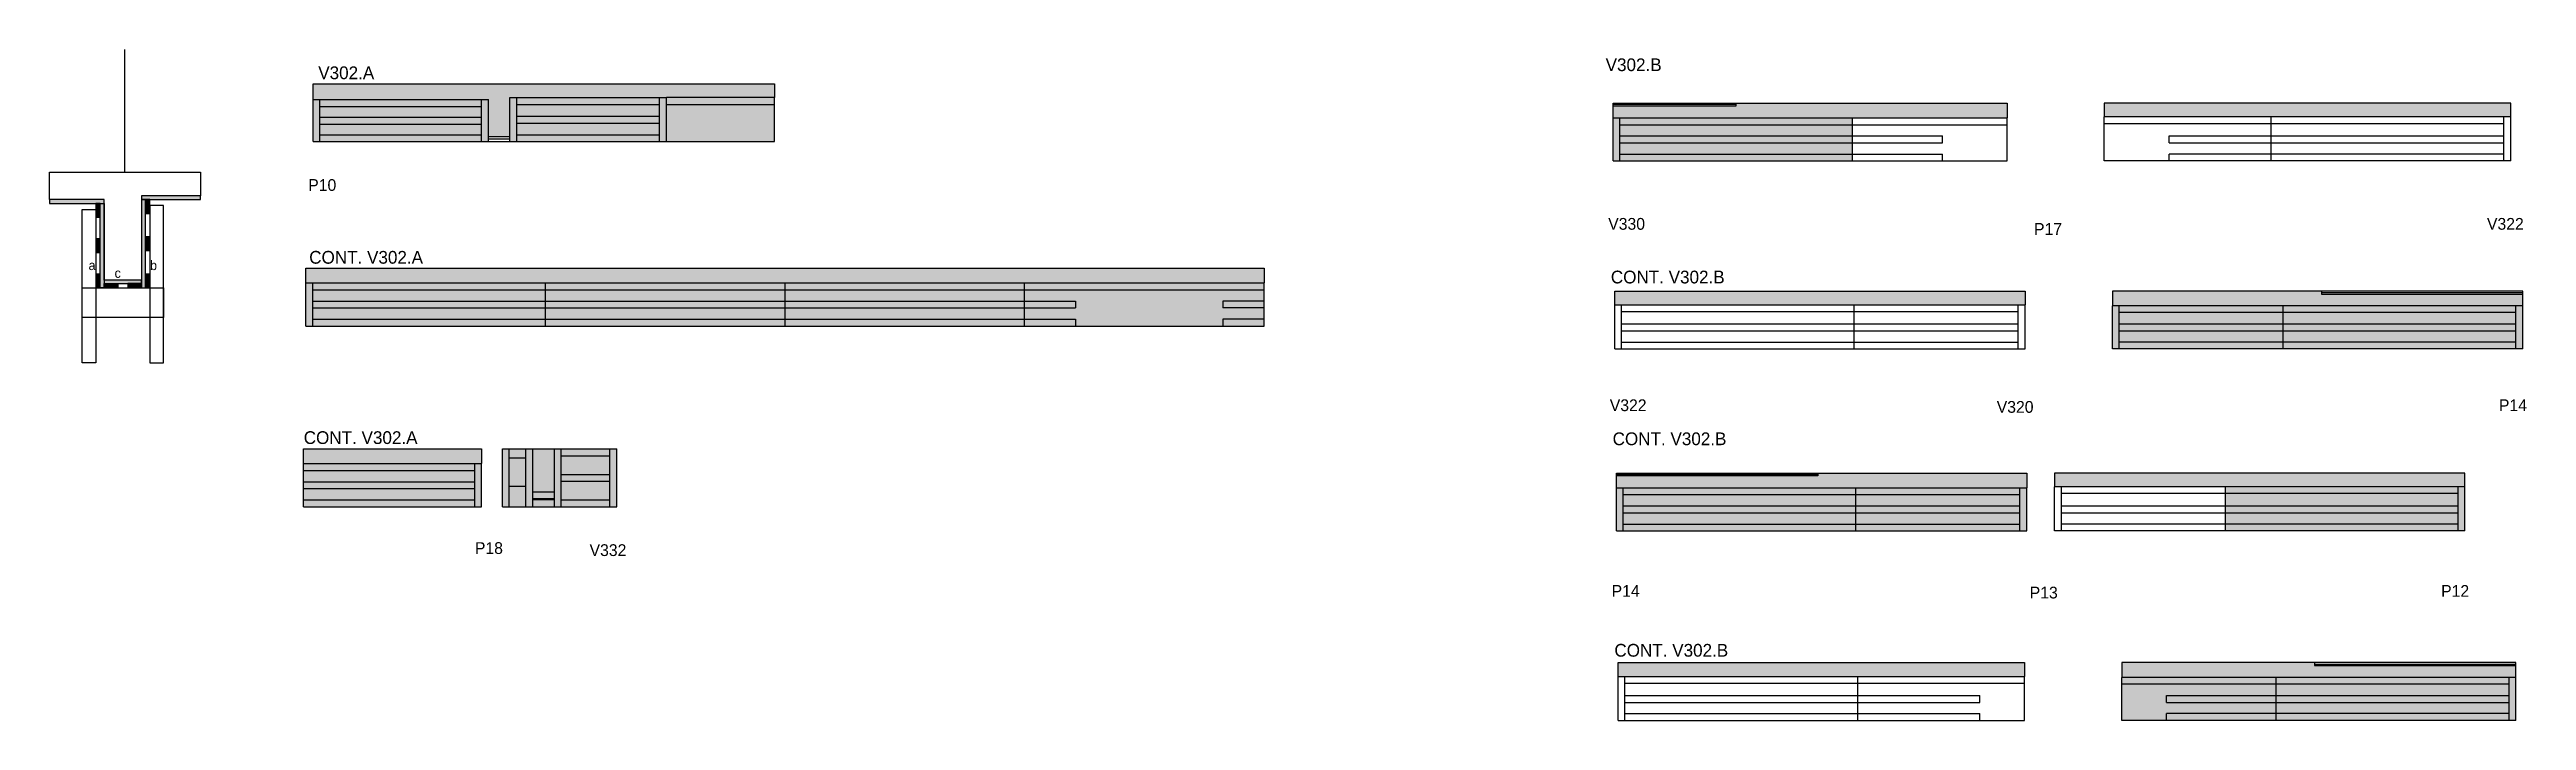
# Model space of a CAD drawing. Header units: metres. Extents: x 3625 to 6148, y 6490 to 7174.
import ezdxf

# ---------------------------------------------------------------- set-up
doc = ezdxf.new("R2010")
doc.units = ezdxf.units.M
for name, color, linetype in [('5', 7, 'Continuous'), ('CONCRETO', 7, 'Continuous'), ('COTA', 7, 'Continuous'), ('detalhes', 7, 'Continuous'), ('Hachura', 7, 'Continuous'), ('Madeira', 7, 'Continuous'), ('Painéis', 7, 'Continuous'), ('REAPROVEITAMENTO', 7, 'Continuous'), ('SARR_2.2x7', 7, 'Continuous'), ('SARR_3.5x7', 7, 'Continuous'), ('SARR_EDITAR', 7, 'Continuous'), ('Texto Seção', 7, 'Continuous')]:
    doc.layers.add(name, color=color, linetype=linetype)

msp = doc.modelspace()

# ---------------------------------------------------------------- hatches: boundary and pattern name
at = {"layer": 'COTA'}
h = msp.add_hatch(color=7, dxfattribs=at)
h.dxf.hatch_style = 1
h.paths.add_polyline_path([(4093.7, 7085.3), (4093.7, 7125.3), (4093.7, 7125.3), (4363.2, 7125.3), (4363.2, 7125.3), (4363.2, 7139.3), (4363.2, 7139.3), (3893.2, 7139.3), (3893.2, 7139.3), (3893.2, 7123.3), (3893.2, 7123.3), (4071.7, 7123.3), (4071.7, 7123.3), (4071.7, 7085.3), (4071.7, 7085.3), (4093.7, 7085.3)])
h = msp.add_hatch(color=7, dxfattribs=at)
h.dxf.hatch_style = 1
h.paths.add_polyline_path([(5619, 7104.6), (5619, 7119.6), (5619, 7119.6), (5342.5, 7119.6), (5342.5, 7119.6), (5342.5, 7116.6), (5342.5, 7116.6), (5217.5, 7116.6), (5217.5, 7116.6), (5217.5, 7104.6), (5217.5, 7104.6), (5619, 7104.6)])
h = msp.add_hatch(color=7, dxfattribs=at)
h.dxf.hatch_style = 1
h.paths.add_polyline_path([(5717.9, 7119.6), (5717.9, 7105.6), (5717.9, 7105.6), (6131.9, 7105.6), (6131.9, 7105.6), (6131.9, 7119.6), (6131.9, 7119.6), (5717.9, 7119.6)])
h = msp.add_hatch(color=7, dxfattribs=at)
h.dxf.hatch_style = 1
h.paths.add_polyline_path([(4861.9, 6936.3), (4861.9, 6951.3), (4861.9, 6951.3), (3885.9, 6951.3), (3885.9, 6951.3), (3885.9, 6936.3), (3885.9, 6936.3), (4861.9, 6936.3)])
h = msp.add_hatch(color=7, dxfattribs=at)
h.dxf.hatch_style = 1
h.paths.add_polyline_path([(5637.1, 6928), (5219.1, 6928), (5219.1, 6928), (5219.1, 6914), (5219.1, 6914), (5637.1, 6914), (5637.1, 6914), (5637.1, 6928)])
h = msp.add_hatch(color=7, dxfattribs=at)
h.dxf.hatch_style = 1
h.paths.add_polyline_path([(5939.1, 6925), (6144.1, 6925), (6144.1, 6925), (6144.1, 6913), (6144.1, 6913), (5726.1, 6913), (5726.1, 6913), (5726.1, 6928), (5726.1, 6928), (5939.1, 6928), (5939.1, 6928), (5939.1, 6925)])
h = msp.add_hatch(color=7, dxfattribs=at)
h.dxf.hatch_style = 1
h.paths.add_polyline_path([(3883.2, 6767.1), (3883.2, 6752.1), (3883.2, 6752.1), (4064.7, 6752.1), (4064.7, 6752.1), (4064.7, 6767.1), (4064.7, 6767.1), (3883.2, 6767.1)])
h = msp.add_hatch(color=7, dxfattribs=at)
h.dxf.hatch_style = 1
h.paths.add_polyline_path([(4139, 6723.1), (4139, 6767.1), (4139, 6767.1), (4117, 6767.1), (4117, 6767.1), (4117, 6723.1), (4117, 6723.1), (4139, 6723.1), (4139, 6723.1)])
h = msp.add_hatch(color=7, dxfattribs=at)
h.dxf.hatch_style = 1
h.paths.add_polyline_path([(5638.9, 6727.5), (5638.9, 6742.5), (5638.9, 6742.5), (5425.9, 6742.5), (5425.9, 6742.5), (5425.9, 6739.5), (5425.9, 6739.5), (5220.9, 6739.5), (5220.9, 6739.5), (5220.9, 6727.5), (5220.9, 6727.5), (5638.9, 6727.5)])
h = msp.add_hatch(color=7, dxfattribs=at)
h.dxf.hatch_style = 1
h.paths.add_polyline_path([(5667.2, 6742.5), (5667.2, 6728.5), (5667.2, 6728.5), (6085.2, 6728.5), (6085.2, 6728.5), (6085.2, 6742.5), (6085.2, 6742.5), (5962.7, 6742.5), (5962.7, 6742.5), (5667.2, 6742.5)])
h = msp.add_hatch(color=7, dxfattribs=at)
h.dxf.hatch_style = 1
h.paths.add_polyline_path([(5636.7, 6535.2), (5636.7, 6549.2), (5636.7, 6549.2), (5222.7, 6549.2), (5222.7, 6549.2), (5222.7, 6535.2), (5222.7, 6535.2), (5636.7, 6535.2)])
h = msp.add_hatch(color=7, dxfattribs=at)
h.dxf.hatch_style = 1
h.paths.add_polyline_path([(5735.6, 6549.2), (5735.6, 6534.2), (5735.6, 6534.2), (6137.1, 6534.2), (6137.1, 6534.2), (6137.1, 6546.2), (6137.1, 6546.2), (5932.1, 6546.2), (5932.1, 6546.2), (5932.1, 6549.2), (5932.1, 6549.2), (5735.6, 6549.2)])
at = {"layer": 'Hachura'}
h = msp.add_hatch(color=7, dxfattribs=at)
h.dxf.hatch_style = 1
h.paths.add_polyline_path([(3680.3, 7017.2), (3680.3, 7021.2), (3680.3, 7021.2), (3624.7, 7021.2), (3624.7, 7021.2), (3624.7, 7017.2), (3624.7, 7017.2), (3680.3, 7017.2)])
h = msp.add_hatch(color=7, dxfattribs=at)
h.dxf.hatch_style = 1
h.paths.add_polyline_path([(3671.9, 7003.2), (3676.3, 7003.2), (3676.3, 7003.2), (3676.3, 7017.2), (3676.3, 7017.2), (3671.9, 7017.2), (3671.9, 7017.2), (3671.9, 7003.2)])
h = msp.add_hatch(color=7, dxfattribs=at)
h.dxf.hatch_style = 1
h.paths.add_polyline_path([(3676.3, 7017.2), (3680.3, 7017.2), (3680.3, 7017.2), (3680.3, 6931.2), (3680.3, 6931.2), (3676.3, 6931.2), (3676.3, 6931.2), (3676.3, 7017.2)])
h = msp.add_hatch(color=7, dxfattribs=at)
h.dxf.hatch_style = 1
h.paths.add_polyline_path([(3778.3, 7021.2), (3778.3, 7025.2), (3778.3, 7025.2), (3718.3, 7025.2), (3718.3, 7025.2), (3718.3, 7021.2), (3718.3, 7021.2), (3778.3, 7021.2)])
h = msp.add_hatch(color=7, dxfattribs=at)
h.dxf.hatch_style = 1
h.paths.add_polyline_path([(3722.3, 7021.2), (3718.3, 7021.2), (3718.3, 7021.2), (3718.3, 6931.2), (3718.3, 6931.2), (3722.3, 6931.2), (3722.3, 6931.2), (3722.3, 7021.2)])
h = msp.add_hatch(color=7, dxfattribs=at)
h.dxf.hatch_style = 1
h.paths.add_polyline_path([(3722.3, 7007.2), (3726.7, 7007.2), (3726.7, 7007.2), (3726.7, 7021.2), (3726.7, 7021.2), (3722.3, 7021.2), (3722.3, 7021.2), (3722.3, 7007.2)])
h = msp.add_hatch(color=7, dxfattribs=at)
h.dxf.hatch_style = 1
h.paths.add_polyline_path([(3671.9, 6967.2), (3676.3, 6967.2), (3676.3, 6967.2), (3676.3, 6981.2), (3676.3, 6981.2), (3671.9, 6981.2), (3671.9, 6981.2), (3671.9, 6967.2)])
h = msp.add_hatch(color=7, dxfattribs=at)
h.dxf.hatch_style = 1
h.paths.add_polyline_path([(3722.3, 6969.2), (3726.7, 6969.2), (3726.7, 6969.2), (3726.7, 6983.2), (3726.7, 6983.2), (3722.3, 6983.2), (3722.3, 6983.2), (3722.3, 6969.2)])
h = msp.add_hatch(color=7, dxfattribs=at)
h.dxf.hatch_style = 1
h.paths.add_polyline_path([(3671.9, 6931.2), (3676.3, 6931.2), (3676.3, 6931.2), (3676.3, 6945.2), (3676.3, 6945.2), (3671.9, 6945.2), (3671.9, 6945.2), (3671.9, 6931.2)])
h = msp.add_hatch(color=7, dxfattribs=at)
h.dxf.hatch_style = 1
h.paths.add_polyline_path([(3718.3, 6935.6), (3718.3, 6939.2), (3718.3, 6939.2), (3680.3, 6939.2), (3680.3, 6939.2), (3680.3, 6935.6), (3680.3, 6935.6), (3718.3, 6935.6)])
h = msp.add_hatch(color=7, dxfattribs=at)
h.dxf.hatch_style = 1
h.paths.add_polyline_path([(3722.3, 6931.2), (3726.7, 6931.2), (3726.7, 6931.2), (3726.7, 6945.2), (3726.7, 6945.2), (3722.3, 6945.2), (3722.3, 6945.2), (3722.3, 6931.2)])
h = msp.add_hatch(color=7, dxfattribs=at)
h.dxf.hatch_style = 1
h.paths.add_polyline_path([(3680.3, 6931.2), (3680.3, 6935.6), (3680.3, 6935.6), (3694.3, 6935.6), (3694.3, 6935.6), (3694.3, 6931.2), (3694.3, 6931.2), (3680.3, 6931.2)])
h = msp.add_hatch(color=7, dxfattribs=at)
h.dxf.hatch_style = 1
h.paths.add_polyline_path([(3718.3, 6931.2), (3718.3, 6935.6), (3718.3, 6935.6), (3704.3, 6935.6), (3704.3, 6935.6), (3704.3, 6931.2), (3704.3, 6931.2), (3718.3, 6931.2)])
at = {"layer": 'REAPROVEITAMENTO'}
h = msp.add_hatch(color=7, dxfattribs=at)
h.dxf.hatch_style = 1
h.paths.add_polyline_path([(4071.7, 7080.3), (4071.7, 7123.3), (4071.7, 7123.3), (3893.2, 7123.3), (3893.2, 7123.3), (3893.2, 7080.3), (3893.2, 7080.3), (4071.7, 7080.3)])
h = msp.add_hatch(color=7, dxfattribs=at)
h.dxf.hatch_style = 1
h.paths.add_polyline_path([(4363.2, 7080.3), (4363.2, 7125.3), (4363.2, 7125.3), (4093.7, 7125.3), (4093.7, 7125.3), (4093.7, 7080.3), (4093.7, 7080.3), (4363.2, 7080.3)])
h = msp.add_hatch(color=7, dxfattribs=at)
h.dxf.hatch_style = 1
h.paths.add_polyline_path([(5342.5, 7116.6), (5342.5, 7119.6), (5342.5, 7119.6), (5217.5, 7119.6), (5217.5, 7119.6), (5217.5, 7116.6), (5217.5, 7116.6), (5342.5, 7116.6)])
h = msp.add_hatch(color=7, dxfattribs=at)
h.dxf.hatch_style = 1
h.paths.add_polyline_path([(5217.5, 7104.6), (5217.5, 7060.6), (5217.5, 7060.6), (5461.5, 7060.6), (5461.5, 7060.6), (5461.5, 7104.6), (5461.5, 7104.6), (5217.5, 7104.6)])
h = msp.add_hatch(color=7, dxfattribs=at)
h.dxf.hatch_style = 1
h.paths.add_polyline_path([(3885.9, 6936.3), (3885.9, 6892.3), (3885.9, 6892.3), (4861.9, 6892.3), (4861.9, 6892.3), (4861.9, 6936.3), (4861.9, 6936.3), (3885.9, 6936.3)])
h = msp.add_hatch(color=7, dxfattribs=at)
h.dxf.hatch_style = 1
h.paths.add_polyline_path([(5726.1, 6913), (5726.1, 6869), (5726.1, 6869), (6144.1, 6869), (6144.1, 6869), (6144.1, 6913), (6144.1, 6913), (5726.1, 6913)])
h = msp.add_hatch(color=7, dxfattribs=at)
h.dxf.hatch_style = 1
h.paths.add_polyline_path([(4139, 6767.1), (4139, 6723.1), (4139, 6723.1), (4117, 6723.1), (4117, 6723.1), (4117, 6767.1), (4117, 6767.1), (4086, 6767.1), (4086, 6767.1), (4086, 6708.1), (4086, 6708.1), (4202.5, 6708.1), (4202.5, 6708.1), (4202.5, 6767.1), (4202.5, 6767.1), (4139, 6767.1)])
h = msp.add_hatch(color=7, dxfattribs=at)
h.dxf.hatch_style = 1
h.paths.add_polyline_path([(4064.7, 6708.1), (4064.7, 6752.1), (4064.7, 6752.1), (3883.2, 6752.1), (3883.2, 6752.1), (3883.2, 6708.1), (3883.2, 6708.1), (4064.7, 6708.1)])
h = msp.add_hatch(color=7, dxfattribs=at)
h.dxf.hatch_style = 1
h.paths.add_polyline_path([(5220.9, 6727.5), (5220.9, 6683.5), (5220.9, 6683.5), (5638.9, 6683.5), (5638.9, 6683.5), (5638.9, 6727.5), (5638.9, 6727.5), (5220.9, 6727.5)])
h = msp.add_hatch(color=7, dxfattribs=at)
h.dxf.hatch_style = 1
h.paths.add_polyline_path([(5841.2, 6727.5), (5841.2, 6683.5), (5841.2, 6683.5), (6085.2, 6683.5), (6085.2, 6683.5), (6085.2, 6727.5), (6085.2, 6727.5), (5841.2, 6727.5)])
h = msp.add_hatch(color=7, dxfattribs=at)
h.dxf.hatch_style = 1
h.paths.add_polyline_path([(5735.6, 6534.2), (5735.6, 6490.2), (5735.6, 6490.2), (6137.1, 6490.2), (6137.1, 6490.2), (6137.1, 6534.2), (6137.1, 6534.2), (5735.6, 6534.2)])
h = msp.add_hatch(color=7, dxfattribs=at)
h.dxf.hatch_style = 1
h.paths.add_polyline_path([(5893.1, 6534.2), (5893.1, 6490.2), (5893.1, 6490.2), (6137.1, 6490.2), (6137.1, 6490.2), (6137.1, 6534.2), (6137.1, 6534.2), (5893.1, 6534.2)])

# ---------------------------------------------------------------- linework, layer by layer
at = {"layer": 'CONCRETO', "color": 7, "lineweight": 25}
msp.add_lwpolyline([(3624.7, 7021.2), (3624.7, 7049.2), (3778.3, 7049.2), (3778.3, 7025.2), (3718.3, 7025.2), (3718.3, 6939.2), (3680.3, 6939.2), (3680.3, 7021.2)], close=True, dxfattribs=at)
at = {"layer": 'COTA', "color": 7, "lineweight": 25}
for p, q in [((3893.2, 7123.3), (3893.2, 7139.3)), ((3893.2, 7139.3), (4363.2, 7139.3)), ((4363.2, 7139.3), (4363.2, 7125.3)), ((5217.5, 7104.6), (5217.5, 7116.6)), ((5342.5, 7119.6), (5619, 7119.6)), ((5619, 7119.6), (5619, 7104.6)), ((5717.9, 7119.6), (5717.9, 7105.6)), ((6131.9, 7119.6), (5717.9, 7119.6)), ((6131.9, 7105.6), (6131.9, 7119.6)), ((3885.9, 6936.3), (3885.9, 6951.3)), ((3885.9, 6951.3), (4861.9, 6951.3)), ((4861.9, 6951.3), (4861.9, 6936.3)), ((5219.1, 6914), (5219.1, 6928)), ((5219.1, 6928), (5637.1, 6928)), ((5637.1, 6928), (5637.1, 6914)), ((5726.1, 6928), (5726.1, 6913)), ((5939.1, 6928), (5726.1, 6928)), ((6144.1, 6913), (6144.1, 6925)), ((3883.2, 6752.1), (3883.2, 6767.1)), ((3883.2, 6767.1), (4064.7, 6767.1)), ((4064.7, 6767.1), (4064.7, 6752.1)), ((4117, 6767.1), (4139, 6767.1)), ((5220.9, 6727.5), (5220.9, 6739.5)), ((5425.9, 6742.5), (5638.9, 6742.5)), ((5638.9, 6742.5), (5638.9, 6727.5)), ((5667.2, 6742.5), (5667.2, 6728.5)), ((6085.2, 6742.5), (5667.2, 6742.5)), ((6085.2, 6728.5), (6085.2, 6742.5)), ((5222.7, 6535.2), (5222.7, 6549.2)), ((5222.7, 6549.2), (5636.7, 6549.2)), ((5636.7, 6549.2), (5636.7, 6535.2)), ((5735.6, 6549.2), (5735.6, 6534.2)), ((5932.1, 6549.2), (5735.6, 6549.2)), ((6137.1, 6534.2), (6137.1, 6546.2))]:
    msp.add_line(p, q, dxfattribs=at)
at = {"layer": 'Defpoints', "color": 7, "lineweight": 25}
msp.add_line((3701.5, 7049.2), (3701.5, 7174.2), dxfattribs=at)
at = {"layer": 'Madeira', "color": 7, "lineweight": 25}
for points in [[(3671.9, 7003.2), (3676.3, 7003.2), (3676.3, 7017.2), (3671.9, 7017.2)], [(3722.3, 7007.2), (3726.7, 7007.2), (3726.7, 7021.2), (3722.3, 7021.2)], [(3671.9, 6967.2), (3676.3, 6967.2), (3676.3, 6981.2), (3671.9, 6981.2)], [(3722.3, 6969.2), (3726.7, 6969.2), (3726.7, 6983.2), (3722.3, 6983.2)], [(3671.9, 6931.2), (3676.3, 6931.2), (3676.3, 6945.2), (3671.9, 6945.2)], [(3722.3, 6931.2), (3726.7, 6931.2), (3726.7, 6945.2), (3722.3, 6945.2)], [(3680.3, 6931.2), (3680.3, 6935.6), (3694.3, 6935.6), (3694.3, 6931.2)], [(3718.3, 6931.2), (3718.3, 6935.6), (3704.3, 6935.6), (3704.3, 6931.2)]]:
    msp.add_lwpolyline(points, close=True, dxfattribs=at)
at = {"layer": 'Painéis', "color": 7, "lineweight": 25}
for p, q in [((3893.2, 7123.3), (4071.7, 7123.3)), ((3893.2, 7080.3), (3893.2, 7123.3)), ((4071.7, 7085.3), (4071.7, 7123.3)), ((4093.7, 7125.3), (4253.2, 7125.3)), ((4093.7, 7080.3), (4093.7, 7125.3)), ((4253.2, 7080.3), (4253.2, 7125.3)), ((4363.2, 7125.3), (4253.2, 7125.3)), ((4363.2, 7080.3), (4363.2, 7125.3)), ((5217.5, 7104.6), (5619, 7104.6)), ((5217.5, 7060.6), (5217.5, 7104.6)), ((5461.5, 7060.6), (5461.5, 7104.6)), ((5619, 7060.6), (5619, 7104.6)), ((6131.9, 7105.6), (5717.9, 7105.6)), ((5717.9, 7060.6), (5717.9, 7105.6)), ((5887.9, 7060.6), (5887.9, 7105.6)), ((6131.9, 7060.6), (6131.9, 7105.6)), ((3893.2, 7080.3), (4093.7, 7080.3)), ((4093.7, 7085.3), (4071.7, 7085.3)), ((4093.7, 7080.3), (4093.7, 7085.3)), ((4093.7, 7080.3), (4253.2, 7080.3)), ((4253.2, 7080.3), (4363.2, 7080.3)), ((5217.5, 7060.6), (5619, 7060.6)), ((6131.9, 7060.6), (5717.9, 7060.6)), ((3885.9, 6936.3), (4861.9, 6936.3)), ((3885.9, 6892.3), (3885.9, 6936.3)), ((3885.9, 6892.3), (3885.9, 6936.3)), ((4129.9, 6892.3), (4129.9, 6936.3)), ((4373.9, 6892.3), (4373.9, 6936.3)), ((4617.9, 6892.3), (4617.9, 6936.3)), ((4617.9, 6892.3), (4617.9, 6936.3)), ((4861.9, 6892.3), (4861.9, 6936.3)), ((4861.9, 6892.3), (4861.9, 6936.3)), ((5219.1, 6914), (5637.1, 6914)), ((5219.1, 6869), (5219.1, 6914)), ((5463.1, 6869), (5463.1, 6914)), ((5637.1, 6869), (5637.1, 6914)), ((3885.9, 6892.3), (4861.9, 6892.3)), ((6144.1, 6913), (5726.1, 6913)), ((5726.1, 6869), (5726.1, 6913)), ((5900.1, 6869), (5900.1, 6913)), ((6144.1, 6869), (6144.1, 6913)), ((5219.1, 6869), (5637.1, 6869)), ((6144.1, 6869), (5726.1, 6869)), ((4086, 6767.1), (4117, 6767.1)), ((4086, 6708.1), (4086, 6767.1)), ((4117, 6723.1), (4117, 6767.1)), ((4139, 6767.1), (4202.5, 6767.1)), ((4139, 6708.1), (4139, 6767.1)), ((4202.5, 6708.1), (4202.5, 6767.1)), ((3883.2, 6752.1), (4064.7, 6752.1)), ((3883.2, 6708.1), (3883.2, 6752.1)), ((4064.7, 6708.1), (4064.7, 6752.1)), ((4139, 6723.1), (4117, 6723.1)), ((4139, 6708.1), (4139, 6723.1)), ((5220.9, 6727.5), (5638.9, 6727.5)), ((5220.9, 6683.5), (5220.9, 6727.5)), ((5464.9, 6683.5), (5464.9, 6727.5)), ((5638.9, 6683.5), (5638.9, 6727.5)), ((6085.2, 6728.5), (5667.2, 6728.5)), ((5667.2, 6683.5), (5667.2, 6728.5)), ((5841.2, 6683.5), (5841.2, 6728.5)), ((6085.2, 6683.5), (6085.2, 6728.5)), ((3883.2, 6708.1), (4064.7, 6708.1)), ((4086, 6708.1), (4139, 6708.1)), ((4139, 6708.1), (4202.5, 6708.1)), ((5220.9, 6683.5), (5638.9, 6683.5)), ((6085.2, 6683.5), (5667.2, 6683.5)), ((5222.7, 6535.2), (5636.7, 6535.2)), ((5222.7, 6490.2), (5222.7, 6535.2)), ((5466.7, 6490.2), (5466.7, 6535.2)), ((5636.7, 6490.2), (5636.7, 6535.2)), ((6137.1, 6534.2), (5735.6, 6534.2)), ((5735.6, 6490.2), (5735.6, 6534.2)), ((5893.1, 6490.2), (5893.1, 6534.2)), ((6137.1, 6490.2), (6137.1, 6534.2)), ((5222.7, 6490.2), (5636.7, 6490.2)), ((6137.1, 6490.2), (5735.6, 6490.2))]:
    msp.add_line(p, q, dxfattribs=at)
for points in [[(5217.5, 7119.6), (5342.5, 7119.6), (5342.5, 7116.6), (5217.5, 7116.6)], [(3680.3, 7017.2), (3680.3, 7021.2), (3624.7, 7021.2), (3624.7, 7017.2)], [(3676.3, 7017.2), (3680.3, 7017.2), (3680.3, 6931.2), (3676.3, 6931.2)], [(3778.3, 7021.2), (3778.3, 7025.2), (3718.3, 7025.2), (3718.3, 7021.2)], [(3722.3, 7021.2), (3718.3, 7021.2), (3718.3, 6931.2), (3722.3, 6931.2)], [(3718.3, 6935.6), (3718.3, 6939.2), (3680.3, 6939.2), (3680.3, 6935.6)], [(6144.1, 6928), (5939.1, 6928), (5939.1, 6925), (6144.1, 6925)], [(5220.9, 6742.5), (5425.9, 6742.5), (5425.9, 6739.5), (5220.9, 6739.5)], [(6137.1, 6549.2), (5932.1, 6549.2), (5932.1, 6546.2), (6137.1, 6546.2)]]:
    msp.add_lwpolyline(points, close=True, dxfattribs=at)
at = {"layer": 'SARR_2.2x7', "color": 7, "lineweight": 25}
for p, q in [((3900.1, 7080.3), (3900.1, 7123.3)), ((3900.1, 7116.3), (4064.7, 7116.3)), ((4064.7, 7080.3), (4064.7, 7123.3)), ((4071.7, 7080.3), (4071.7, 7123.3)), ((4100.6, 7080.3), (4100.6, 7125.3)), ((4100.6, 7118.3), (4246.2, 7118.3)), ((4246.2, 7080.3), (4246.2, 7125.3)), ((4253.2, 7118.3), (4363.2, 7118.3)), ((3900.1, 7105.3), (4064.7, 7105.3)), ((3900.1, 7098.3), (4064.7, 7098.3)), ((4100.6, 7106.3), (4246.2, 7106.3)), ((4100.6, 7099.3), (4246.2, 7099.3)), ((5224.4, 7060.6), (5224.4, 7104.6)), ((5224.4, 7097.6), (5461.5, 7097.6)), ((5461.5, 7097.6), (5619, 7097.6)), ((5887.9, 7098.6), (5717.9, 7098.6)), ((6124.9, 7098.6), (5887.9, 7098.6)), ((6124.9, 7060.6), (6124.9, 7105.6)), ((3900.1, 7087.3), (4064.7, 7087.3)), ((4100.6, 7087.3), (4246.2, 7087.3)), ((5224.4, 7086.1), (5461.5, 7086.1)), ((5224.4, 7079.1), (5461.5, 7079.1)), ((5224.4, 7067.6), (5461.5, 7067.6)), ((5461.5, 7086.1), (5553, 7086.1)), ((5461.5, 7079.1), (5553, 7079.1)), ((5461.5, 7067.6), (5553, 7067.6)), ((5553, 7079.1), (5553, 7086.1)), ((5553, 7060.6), (5553, 7067.6)), ((5783.9, 7086.1), (5887.9, 7086.1)), ((5783.9, 7079.1), (5783.9, 7086.1)), ((5783.9, 7079.1), (5887.9, 7079.1)), ((5887.9, 7067.6), (5783.9, 7067.6)), ((5783.9, 7060.6), (5783.9, 7067.6)), ((5887.9, 7086.1), (6124.9, 7086.1)), ((5887.9, 7079.1), (6124.9, 7079.1)), ((6124.9, 7067.6), (5887.9, 7067.6)), ((3892.9, 6892.3), (3892.9, 6936.3)), ((3892.9, 6929.3), (4129.9, 6929.3)), ((3892.9, 6917.8), (4129.9, 6917.8)), ((4129.9, 6929.3), (4373.9, 6929.3)), ((4129.9, 6917.8), (4373.9, 6917.8)), ((4373.9, 6929.3), (4617.9, 6929.3)), ((4373.9, 6917.8), (4617.9, 6917.8)), ((4617.9, 6929.3), (4861.9, 6929.3)), ((4617.9, 6917.8), (4669.9, 6917.8)), ((4669.9, 6917.8), (4669.9, 6910.8)), ((4861.9, 6917.8), (4819.9, 6917.8)), ((4819.9, 6917.8), (4819.9, 6910.8)), ((5226, 6869), (5226, 6914)), ((5630.1, 6869), (5630.1, 6914)), ((3892.9, 6910.8), (4129.9, 6910.8)), ((3892.9, 6899.3), (4129.9, 6899.3)), ((4129.9, 6910.8), (4373.9, 6910.8)), ((4129.9, 6899.3), (4373.9, 6899.3)), ((4373.9, 6910.8), (4617.9, 6910.8)), ((4373.9, 6899.3), (4617.9, 6899.3)), ((4617.9, 6910.8), (4669.9, 6910.8)), ((4617.9, 6899.3), (4669.9, 6899.3)), ((4669.9, 6899.3), (4669.9, 6892.3)), ((4861.9, 6910.8), (4819.9, 6910.8)), ((4861.9, 6899.3), (4819.9, 6899.3)), ((4819.9, 6899.3), (4819.9, 6892.3)), ((5226, 6907), (5463.1, 6907)), ((5226, 6894.5), (5463.1, 6894.5)), ((5463.1, 6907), (5630.1, 6907)), ((5463.1, 6894.5), (5630.1, 6894.5)), ((5733, 6869), (5733, 6913)), ((5900.1, 6906), (5733, 6906)), ((5733, 6894.5), (5900.1, 6894.5)), ((6137.1, 6906), (5900.1, 6906)), ((5900.1, 6894.5), (6137.1, 6894.5)), ((6137.1, 6869), (6137.1, 6913)), ((5226, 6887.5), (5463.1, 6887.5)), ((5226, 6876), (5463.1, 6876)), ((5463.1, 6887.5), (5630.1, 6887.5)), ((5463.1, 6876), (5630.1, 6876)), ((5733, 6887.5), (5900.1, 6887.5)), ((5900.1, 6876), (5733, 6876)), ((5900.1, 6887.5), (6137.1, 6887.5)), ((6137.1, 6876), (5900.1, 6876)), ((4093, 6708.1), (4093, 6767.1)), ((4110, 6708.1), (4110, 6767.1)), ((4117, 6708.1), (4117, 6767.1)), ((4146, 6708.1), (4146, 6767.1)), ((4195.5, 6708.1), (4195.5, 6767.1)), ((3883.2, 6745.1), (4057.8, 6745.1)), ((4057.8, 6708.1), (4057.8, 6752.1)), ((4093, 6758.1), (4110, 6758.1)), ((4146, 6760.1), (4195.5, 6760.1)), ((4146, 6741.1), (4195.5, 6741.1)), ((3883.2, 6733.6), (4057.8, 6733.6)), ((3883.2, 6726.6), (4057.8, 6726.6)), ((3883.2, 6715.1), (4057.8, 6715.1)), ((4093, 6729.1), (4110, 6729.1)), ((4139, 6716.1), (4117, 6716.1)), ((4139, 6715.1), (4117, 6715.1)), ((4146, 6734.1), (4195.5, 6734.1)), ((4146, 6715.1), (4195.5, 6715.1)), ((5227.9, 6683.5), (5227.9, 6727.5)), ((5227.9, 6720.5), (5464.9, 6720.5)), ((5464.9, 6720.5), (5631.9, 6720.5)), ((5631.9, 6683.5), (5631.9, 6727.5)), ((5674.2, 6683.5), (5674.2, 6728.5)), ((5841.2, 6721.5), (5674.2, 6721.5)), ((6078.3, 6721.5), (5841.2, 6721.5)), ((6078.3, 6683.5), (6078.3, 6728.5)), ((5227.9, 6709), (5464.9, 6709)), ((5227.9, 6702), (5464.9, 6702)), ((5227.9, 6690.5), (5464.9, 6690.5)), ((5464.9, 6709), (5631.9, 6709)), ((5464.9, 6702), (5631.9, 6702)), ((5464.9, 6690.5), (5631.9, 6690.5)), ((5674.2, 6709), (5841.2, 6709)), ((5674.2, 6702), (5841.2, 6702)), ((5841.2, 6690.5), (5674.2, 6690.5)), ((5841.2, 6709), (6078.3, 6709)), ((5841.2, 6702), (6078.3, 6702)), ((6078.3, 6690.5), (5841.2, 6690.5)), ((5229.6, 6490.2), (5229.6, 6535.2)), ((5229.6, 6528.2), (5466.7, 6528.2)), ((5229.6, 6515.7), (5466.7, 6515.7)), ((5466.7, 6528.2), (5636.7, 6528.2)), ((5466.7, 6515.7), (5591.2, 6515.7)), ((5591.2, 6508.7), (5591.2, 6515.7)), ((5893.1, 6527.2), (5735.6, 6527.2)), ((5781.1, 6515.7), (5893.1, 6515.7)), ((5781.1, 6508.7), (5781.1, 6515.7)), ((6130.2, 6527.2), (5893.1, 6527.2)), ((5893.1, 6515.7), (6130.2, 6515.7)), ((6130.2, 6490.2), (6130.2, 6534.2)), ((5229.6, 6508.7), (5466.7, 6508.7)), ((5229.6, 6497.2), (5466.7, 6497.2)), ((5466.7, 6508.7), (5591.2, 6508.7)), ((5466.7, 6497.2), (5591.2, 6497.2)), ((5591.2, 6490.2), (5591.2, 6497.2)), ((5781.1, 6508.7), (5893.1, 6508.7)), ((5893.1, 6497.2), (5781.1, 6497.2)), ((5781.1, 6490.2), (5781.1, 6497.2)), ((5893.1, 6508.7), (6130.2, 6508.7)), ((6130.2, 6497.2), (5893.1, 6497.2))]:
    msp.add_line(p, q, dxfattribs=at)
at = {"layer": 'SARR_3.5x7', "color": 7, "lineweight": 25}
for points in [[(3740.7, 7015.2), (3726.7, 7015.2), (3726.7, 6854.8), (3740.7, 6854.8)], [(3657.9, 7011.3), (3671.9, 7011.3), (3671.9, 6854.8), (3657.9, 6854.8)], [(3657.9, 6931.2), (3740.7, 6931.2), (3740.7, 6901.2), (3657.9, 6901.2)]]:
    msp.add_lwpolyline(points, close=True, dxfattribs=at)
at = {"layer": 'SARR_EDITAR', "color": 7, "lineweight": 25}
for p, q in [((5342.5, 7118.1), (5217.5, 7118.1)), ((4093.7, 7082.8), (4071.7, 7082.8)), ((5939.1, 6926.5), (6144.1, 6926.5)), ((5425.9, 6741), (5220.9, 6741)), ((5932.1, 6547.7), (6137.1, 6547.7))]:
    msp.add_line(p, q, dxfattribs=at)

# ---------------------------------------------------------------- texts
at = {"layer": '5', "color": 7, "lineweight": 25}
for s, p in [('P10', (3888.2, 7030.1)), ('V330', (5212.5, 6990.5)), ('P17', (5646.3, 6985.3)), ('V322', (6107.7, 6990.5)), ('V322', (5214.1, 6805.6)), ('V320', (5608.3, 6803.9)), ('P14', (6119.9, 6805.6)), ('P18', (4058, 6660)), ('V332', (4174.8, 6657.9)), ('P14', (5216, 6616.3)), ('P13', (5641.9, 6614.6)), ('P12', (6061, 6616.3))]:
    msp.add_text(s, height=12, dxfattribs=at).set_placement(p)
at = {"layer": 'detalhes', "color": 7, "lineweight": 25}
for s, p in [('a', (3664.4, 6949.4)), ('c', (3690.9, 6941.5)), ('b', (3727, 6949.4))]:
    msp.add_text(s, height=9.6, dxfattribs=at).set_placement(p)
at = {"layer": 'Texto Seção', "color": 7, "lineweight": 25}
for s, p in [('V302.A', (3898.4, 7144)), ('V302.B', (5209.9, 7152.2)), ('CONT. V302.A', (3889.2, 6955.9)), ('CONT. V302.B', (5215.2, 6935.8)), ('CONT. V302.A', (3883.6, 6772.1)), ('CONT. V302.B', (5217, 6770.9)), ('CONT. V302.B', (5218.8, 6555.3))]:
    msp.add_text(s, height=13, dxfattribs=at).set_placement(p)

doc.saveas('drawing.dxf')
